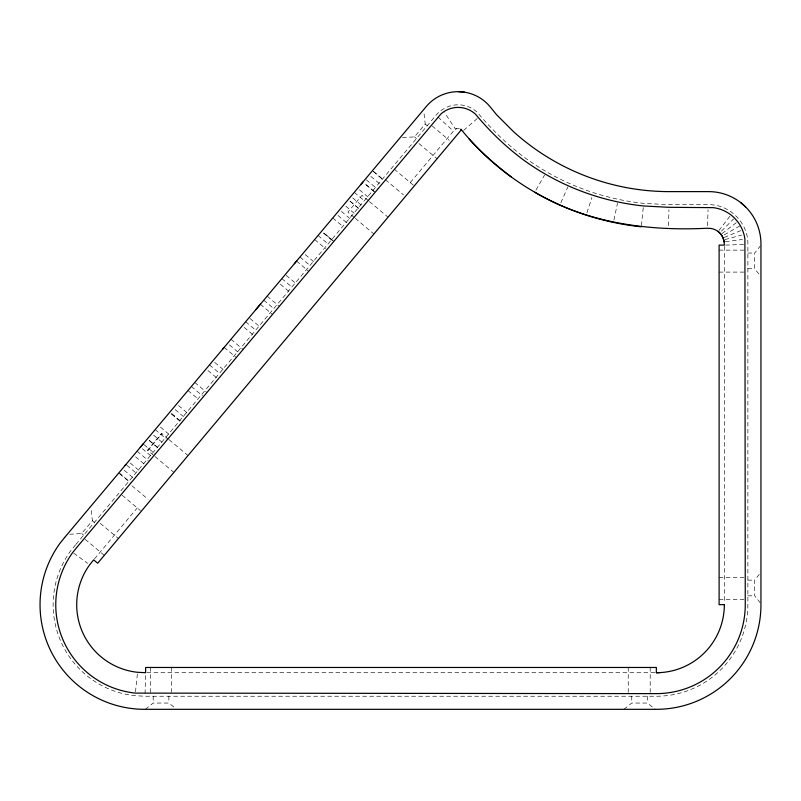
<?xml version="1.0" encoding="UTF-8"?>
<svg xmlns="http://www.w3.org/2000/svg" width="801" height="801" viewBox="0 0 801 801"><rect width="100%" height="100%" fill="white"/><g stroke="black" fill="none" stroke-linecap="round" stroke-linejoin="round"><path stroke-width="0.6" stroke-dasharray="4 3" d="M145.061 693.626L145.582 673.941M668.525 225.762L668.945 209.772M707.533 225.762L708.054 209.772M135.489 691.894L137.422 673.511M641.391 225.582L643.323 207.189M613.926 219.985L617.511 203.104M586.933 212.746L591.889 197.517M560.85 202.733L567.869 186.973M535.959 190.047L544.58 175.109M718.898 230.558L730.162 215.88M758.857 273.972L754.672 268.746L754.672 253.056L760.249 246.077M760.249 602.793L754.672 595.824L754.672 580.134L760.249 573.156M147.845 450.542L161.962 433.721M69.637 534.257L81.642 533.516L92.395 520.69L91.184 509.937M402.472 137.602L414.477 136.861L425.231 124.035L423.879 112.09M94.458 558.918L137.251 507.924M410.252 182.568L453.466 131.074L456.079 128.831L459.524 128.611A4.816 4.816 0 0 0 455.459 129.171L444.655 112.651M721.431 231.139L733.636 218.923M463.679 130.343L477.606 118.208M145.341 709.316L153.181 703.048L168.871 703.048L174.978 707.924M623.919 709.316L631.759 703.048L647.458 703.048L655.298 709.316M722.011 233.662L736.69 222.398M724.304 234.883L740.324 225.632M724.214 237.476L741.305 230.398M724.915 239.559L741.596 235.094M725.346 241.722L742.467 239.469M725.566 245.076L745.26 244.435M719.108 250.132L744.019 250.132M747.874 253.056L754.672 253.056M747.874 268.746L754.672 268.746M719.108 272.1L744.019 272.1M719.108 577.391L744.019 577.391M747.874 580.134L754.672 580.134M747.874 595.824L754.672 595.824M719.108 599.358L744.019 599.358M146.863 672.71L655.098 672.71M73.732 553.191L87.689 563.333M432.109 125.907L449.281 140.315M425.231 124.035L427.233 125.717M414.477 136.861L416.48 138.543M418.943 143.539L437.076 158.748M394.222 169.121L414.257 185.932M385.491 179.784L403.514 194.893M373.476 171.344L382.798 179.194M373.296 171.564L382.628 179.394M370.833 176.39L379.233 183.439M366.347 179.835L377.581 189.206M374.087 191.469L364.755 183.629L374.998 192.29M359.519 189.867L367.929 196.916M368.51 200.791L362.002 195.324L347.884 212.155L354.392 217.622M369.441 201.572L388.044 217.181M354.262 192.34L364.535 200.961M352.73 197.957L361.131 205.016M350.057 201.141L358.468 208.19M350.017 201.201L358.417 208.25M345.832 206.187L354.182 213.296M355.324 218.393L373.927 234.002M341.426 211.434L350.758 219.274M338.032 215.479L346.433 222.538M332.765 217.962L343.038 226.583M333.817 241.361L323.544 232.741L333.747 241.441M323.324 233.001L331.724 240.06M318.057 235.484L328.33 244.105M314.663 239.529L325.867 248.931M305.221 254.578L313.632 261.627M299.964 257.051L310.237 265.672M296.57 261.096L308.705 271.289M286.197 275.364L295.529 283.194M281.862 278.618L292.135 287.239M280.34 284.235L288.74 291.284M267.164 296.14L279.299 306.332M263.769 300.195L274.042 308.816M260.365 304.24L272.51 314.423M249.992 318.498L260.265 327.118M245.667 321.762L255.94 330.382M244.135 327.379L252.545 334.428M230.958 339.284L243.103 349.466M229.436 344.901L237.837 351.949M224.17 347.374L236.315 357.566M214.728 362.422L223.139 369.471M209.472 364.896L219.744 373.516M207.94 370.513L216.35 377.561M194.763 382.417L206.908 392.61M191.369 386.472L202.573 395.874M187.975 390.518L198.248 399.138M178.533 405.556L186.943 412.615M175.139 409.601L184.48 417.441M171.744 413.646L180.145 420.705M171.564 413.867L179.975 420.915M171.494 413.947L179.905 420.996M160.44 427.123L168.841 434.182M168.47 439.178L161.562 433.381L147.444 450.212L154.353 456.009M169.121 439.719L188.005 455.569M155.174 429.606L166.378 439.008M153.642 435.223L162.052 442.272M149.256 440.45L157.667 447.499M149.216 440.5L157.617 447.559M144.09 444.715L155.294 454.117M155.004 456.55L173.887 472.4M142.338 448.7L150.738 455.749M137.071 451.173L148.275 460.575M135.549 456.79L143.95 463.839M130.273 463.068L140.545 471.689M126.818 465.291L138.022 474.693M124.235 470.267L133.577 478.097M118.979 472.74L129.251 481.361M119.689 473.791L130.893 483.203M131.965 485.766L148.095 499.283M122.173 495.268L140.455 510.607M100.275 523.323L118.398 538.532M92.395 520.69L94.408 522.372M81.642 533.516L83.644 535.188M85.196 539.343L104.28 555.353M437.927 117.036L453.466 131.074M724.334 246.368L724.334 603.333M650.192 667.473L650.192 692.384M647.458 696.239L647.458 703.048M631.759 696.239L631.759 703.048M628.234 667.473L628.234 692.384M171.494 667.473L171.494 692.384M168.871 696.239L168.871 703.048M153.181 696.239L153.181 703.048M150.568 667.473L150.568 692.384M75.504 544.9L70.618 550.928A91.514 91.514 0 0 0 135.089 695.729L145.001 696.239L656.349 696.239A91.524 91.524 0 0 0 747.874 604.715L747.874 244.345C748.504 223.068 729.501 204.065 708.224 204.696L669.075 204.696L643.724 203.364A245.827 245.827 0 0 1 524.925 157.757C507.223 144.621 491.383 129.201 477.316 112.28C473.171 108.556 467.994 106.062 462.497 105.131C452.645 103.569 442.312 107.604 435.994 115.284L75.504 544.9"/><path stroke-width="1.2" d="M125.166 465.371L125.887 464.51M140.265 447.369L143.149 443.934M222.528 349.346L224.17 347.374M255.829 309.647L260.365 304.24M294.378 263.709L296.57 261.096M361.021 184.29L362.883 182.067M461.416 129.732L97.672 563.233L93.667 559.869L89.692 564.775A67.945 67.945 0 0 0 137.552 672.289L145.612 672.71L145.612 667.473L656.349 667.473L656.349 672.71L659.904 672.61M724.334 604.575L719.108 604.715L719.108 245.116L724.334 245.116C724.494 239.94 722.332 234.683 718.157 231.529M534.728 192.19C586.642 222.988 648.009 231.289 707.453 228.225L710.687 228.435A15.609 15.609 0 0 1 724.124 241.882M458.452 91.684L464.53 92.185M461.346 129.662L460.795 129.221A4.816 4.816 0 0 1 461.346 129.662C475.714 147.534 492.865 162.943 511.078 176.831M740.484 202.423L745.631 206.938M641.261 226.803A269.396 269.396 0 0 1 469.226 139.144M724.334 604.715A67.995 67.995 0 0 1 656.349 672.71M65.412 536.58L60.025 543.228A104.601 104.601 0 0 0 144.651 709.316L656.349 709.316A104.601 104.601 0 0 0 760.95 604.715L760.95 243.915A52.305 52.305 0 0 0 708.645 191.619L669.426 191.619A232.731 232.731 0 0 1 513.691 131.835L496.47 114.613L490.362 107.074A41.522 41.522 0 0 0 426.282 106.513L65.412 536.58M77.517 546.562L72.741 552.46A88.891 88.891 0 0 0 135.359 693.115L656.349 693.626A88.911 88.911 0 0 0 745.26 604.715L744.91 239.149A36.576 36.576 0 0 0 737.671 221.647L734.517 218.052A36.576 36.576 0 0 0 713.421 207.649L669.005 207.309L643.453 205.967A248.44 248.44 0 0 1 523.393 159.88C505.621 146.653 489.651 131.234 475.544 114.213A25.792 25.792 0 0 0 440.971 113.912L77.517 546.562"/></g></svg>
